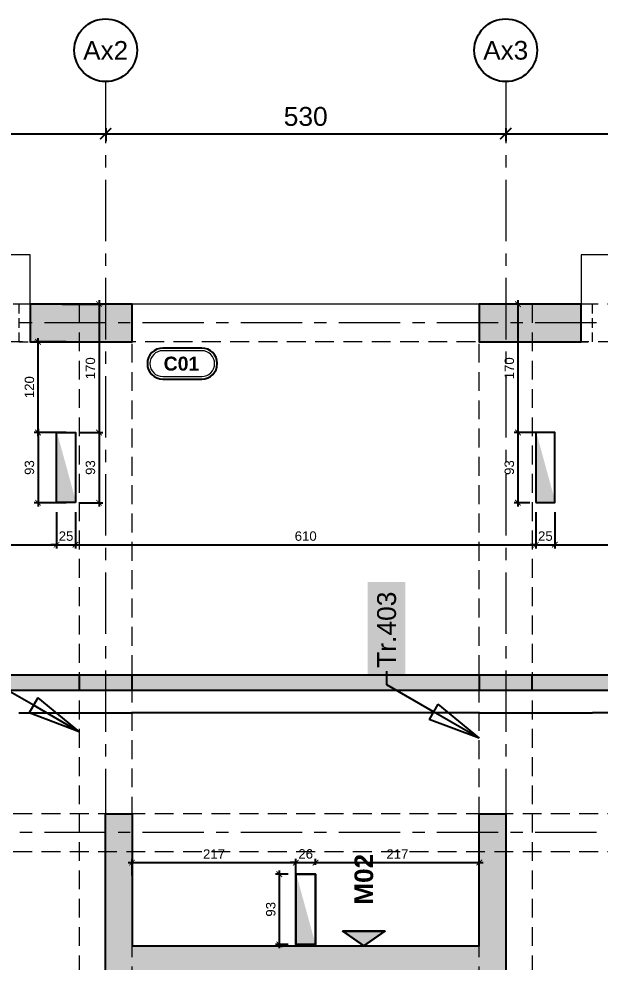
# Model space of a CAD drawing. Header units: centimetres. Extents: x 92587 to 105438, y -55119 to -48334.
# Drawn here: x 100369 to 101139, y -50844 to -49595 of the extents above; entities that cross this region are included whole.
import ezdxf
from ezdxf import colors
from ezdxf.entities.mleader import LeaderData, LeaderLine
from ezdxf.enums import TextEntityAlignment as Align
from ezdxf.math import Vec2, Vec3

# ---------------------------------------------------------------- set-up
doc = ezdxf.new("R2010")
doc.units = ezdxf.units.CM
doc.header["$LTSCALE"] = 50
doc.header["$MEASUREMENT"] = 0
for name, pattern in [('AXES', [2, 1.25, -0.25, 0.25, -0.25]), ('CACHE', [0.375, 0.25, -0.125]), ('CONTINU', [0])]:
    doc.linetypes.add(name, pattern=pattern)
doc.layers.get('0').update_dxf_attribs({"color": 8})
for name, color, linetype in [('AXES', 10, 'AXES'), ('BETON COUPE', 3, 'CONTINU'), ('BETON TRAME', 252, 'Continuous'), ('BETON VU', 2, 'Continuous'), ('BORD', 5, 'Continuous'), ('ELEVATION', 150, 'Continuous'), ('PILIER', 7, 'Continuous'), ('TALUS', 2, 'Continuous')]:
    doc.layers.add(name, color=color, linetype=linetype)
for name, color, linetype, lineweight in [('BETON CACHE', 4, 'CACHE', 5), ('EXISTANT BORD', 251, 'Continuous', 60), ('PERCEMENT COTE', 251, 'Continuous', 13), ('PERCEMENT TRAME', 253, 'Continuous', 13)]:
    doc.layers.add(name, color=color, linetype=linetype, lineweight=lineweight)
doc.layers.add('PILIER PREFA SUP TRAME', color=7, linetype='Continuous', true_color=0xded1ff)
doc.styles.add('BRMNAMES', font='swisseb.ttf', dxfattribs={"height": 20})
doc.styles.add('FN_TEXT_1.50', font='arial.ttf', dxfattribs={"height": 10})
doc.styles.add('RS_TEXT_1.100', font='arial.ttf', dxfattribs={"height": 25})
doc.styles.add('RS_TEXT_1.50', font='arial.ttf', dxfattribs={"height": 12.5})
doc.styles.add('RS_TXT_100', font='arial.ttf', dxfattribs={"height": 25})
doc.styles.add('RS_TXT_50', font='arial.ttf', dxfattribs={"height": 12.5})
doc.linetypes.add('Zigzag', pattern='A,0.0001,[3,PROEJKTI IDEOR - KEMA INVEST1.Shx,S=0.111993,R=0,X=0,Y=-0.035278],-0.2,[131,ltypeshp.shx,S=0.2,R=0,X=-0.2,Y=0],-0.4,[131,ltypeshp.shx,S=0.2,R=180,X=0.2,Y=0],-0.2', length=0.8001)
doc.dimstyles.new('RS_100CM_LINEAIRE', dxfattribs={"dimscale": 10, "dimtxt": 25, "dimasz": 1.5, "dimexe": 1, "dimexo": 2.5, "dimgap": 1, "dimtad": 1, "dimdec": 1, "dimrnd": 0.5, "dimdsep": 46, "dimtxsty": 'RS_TXT_100', "dimblk1": 'ARCHTICK', "dimblk2": 'ARCHTICK', "dimsah": 1, "dimcen": 2.5, "dimdle": 1, "dimclrt": 4, "dimadec": 0, "dimazin": 2, "dimtfac": 1, "dimtdec": 1, "dimtix": 1, "dimtmove": 2, "dimatfit": 3, "dimfxl": 1, "dimtolj": 1, "dimtzin": 0, "dimarcsym": 0})
doc.dimstyles.new('RS_50CM_LINEAIRE', dxfattribs={"dimscale": 5, "dimtxt": 12.5, "dimasz": 1.5, "dimexe": 1, "dimexo": 2.5, "dimgap": 1, "dimtad": 1, "dimdec": 1, "dimrnd": 0.5, "dimdsep": 46, "dimtxsty": 'RS_TXT_50', "dimblk1": 'ARCHTICK', "dimblk2": 'ARCHTICK', "dimsah": 1, "dimcen": 2.5, "dimdle": 1, "dimclrt": 4, "dimadec": 0, "dimazin": 2, "dimtfac": 1, "dimtdec": 1, "dimtix": 1, "dimtmove": 2, "dimatfit": 3, "dimfxl": 1, "dimtolj": 1, "dimtzin": 0, "dimarcsym": 0})

# ---------------------------------------------------------------- blocks, each defined once
blk = doc.blocks.new('AXES_FN')
at = {"color": 0, "linetype": 'Continuous'}
blk.add_circle((0, 15), 22.18, dxfattribs=at)
at = {"color": 0, "style": 'FN_TEXT_1.50'}
blk.add_attdef('AXES', text='', height=12.5, dxfattribs=at).set_placement((-48.89, 20.63), align=Align.MIDDLE_CENTER)
blk = doc.blocks.new('_ArchTick')
at = {"color": 0, "linetype": 'ByBlock', "const_width": 0.15}
blk.add_lwpolyline([(-0.5, -0.5), (0.5, 0.5)], dxfattribs=at)
blk = doc.blocks.new('*D2441')
at = {"layer": 'AXES', "color": 0, "linetype": 'Continuous', "lineweight": -2, "ltscale": 0.5, "transparency": 16777216}
for p, q in [((99713.6, -49739.6), (99713.6, -49756.7)), ((100483.6, -49739.6), (100483.6, -49756.7)), ((99703.6, -49746.7), (100493.6, -49746.7))]:
    blk.add_line(p, q, dxfattribs=at)
at = {"layer": 'Defpoints', "color": 0, "linetype": 'Continuous', "ltscale": 0.5, "transparency": 16777216}
for p in [(99713.6, -49714.6), (100483.6, -49714.6), (100483.6, -49746.7)]:
    blk.add_point(p, dxfattribs=at)
at = {"layer": 'AXES', "color": 0, "linetype": 'Continuous', "lineweight": -2, "ltscale": 0.5, "transparency": 16777216, "xscale": 15, "yscale": 15, "zscale": 15, "rotation": 180}
blk.add_blockref('_ArchTick', (99713.6, -49746.7), dxfattribs=at)
at = {"layer": 'AXES', "color": 0, "linetype": 'Continuous', "lineweight": -2, "ltscale": 0.5, "transparency": 16777216, "xscale": 15, "yscale": 15, "zscale": 15}
blk.add_blockref('_ArchTick', (100483.6, -49746.7), dxfattribs=at)
at = {"layer": 'AXES', "color": 4, "linetype": 'Continuous', "lineweight": 5, "ltscale": 0.5, "transparency": 16777216, "insert": (100098.6, -49724), "char_height": 25, "attachment_point": 5, "style": 'RS_TXT_100'}
blk.add_mtext('\\A1;770', dxfattribs=at)
blk = doc.blocks.new('*D2442')
at = {"layer": 'AXES', "color": 0, "linetype": 'Continuous', "lineweight": -2, "ltscale": 0.5, "transparency": 16777216}
for p, q in [((100483.6, -49739.6), (100483.6, -49756.7)), ((101013.6, -49739.6), (101013.6, -49756.7)), ((100473.6, -49746.7), (101023.6, -49746.7))]:
    blk.add_line(p, q, dxfattribs=at)
at = {"layer": 'Defpoints', "color": 0, "linetype": 'Continuous', "ltscale": 0.5, "transparency": 16777216}
for p in [(100483.6, -49714.6), (101013.6, -49714.6), (101013.6, -49746.7)]:
    blk.add_point(p, dxfattribs=at)
at = {"layer": 'AXES', "color": 0, "linetype": 'Continuous', "lineweight": -2, "ltscale": 0.5, "transparency": 16777216, "xscale": 15, "yscale": 15, "zscale": 15, "rotation": 180}
blk.add_blockref('_ArchTick', (100483.6, -49746.7), dxfattribs=at)
at = {"layer": 'AXES', "color": 0, "linetype": 'Continuous', "lineweight": -2, "ltscale": 0.5, "transparency": 16777216, "xscale": 15, "yscale": 15, "zscale": 15}
blk.add_blockref('_ArchTick', (101013.6, -49746.7), dxfattribs=at)
at = {"layer": 'AXES', "color": 4, "linetype": 'Continuous', "lineweight": 5, "ltscale": 0.5, "transparency": 16777216, "insert": (100748.6, -49724), "char_height": 25, "attachment_point": 5, "style": 'RS_TXT_100'}
blk.add_mtext('\\A1;530', dxfattribs=at)
blk = doc.blocks.new('*D2443')
at = {"layer": 'AXES', "color": 0, "linetype": 'Continuous', "lineweight": -2, "ltscale": 0.5, "transparency": 16777216}
for p, q in [((101013.6, -49739.6), (101013.6, -49756.7)), ((101783.6, -49739.6), (101783.6, -49756.7)), ((101003.6, -49746.7), (101793.6, -49746.7))]:
    blk.add_line(p, q, dxfattribs=at)
at = {"layer": 'Defpoints', "color": 0, "linetype": 'Continuous', "ltscale": 0.5, "transparency": 16777216}
for p in [(101013.6, -49714.6), (101783.6, -49714.6), (101783.6, -49746.7)]:
    blk.add_point(p, dxfattribs=at)
at = {"layer": 'AXES', "color": 0, "linetype": 'Continuous', "lineweight": -2, "ltscale": 0.5, "transparency": 16777216, "xscale": 15, "yscale": 15, "zscale": 15, "rotation": 180}
blk.add_blockref('_ArchTick', (101013.6, -49746.7), dxfattribs=at)
at = {"layer": 'AXES', "color": 0, "linetype": 'Continuous', "lineweight": -2, "ltscale": 0.5, "transparency": 16777216, "xscale": 15, "yscale": 15, "zscale": 15}
blk.add_blockref('_ArchTick', (101783.6, -49746.7), dxfattribs=at)
at = {"layer": 'AXES', "color": 4, "linetype": 'Continuous', "lineweight": 5, "ltscale": 0.5, "transparency": 16777216, "insert": (101398.6, -49724), "char_height": 25, "attachment_point": 5, "style": 'RS_TXT_100'}
blk.add_mtext('\\A1;770', dxfattribs=at)
blk = doc.blocks.new('PILIER')
at = {"color": 252}
blk.add_lwpolyline([(1.563, 1.2), (-1.437, 1.2, 1), (-1.437, -1.2), (1.563, -1.2, 1), (1.563, 1.2, -1)], format="xyb", dxfattribs=at)
at = {"color": 10, "lineweight": 20}
blk.add_lwpolyline([(1.563, 1), (-1.437, 1, 1), (-1.437, -1), (1.563, -1, 1)], format="xyb", close=True, dxfattribs=at)
at = {"color": 7, "style": 'BRMNAMES'}
blk.add_attdef('PILIER_TEXTE', text='', height=1.076, dxfattribs=at).set_placement((0, 0), align=Align.MIDDLE_CENTER)
blk = doc.blocks.new('ELEVATION _2')
blk.add_hatch(color=0).paths.add_polyline_path([(1.218, -0.851), (0, 0), (-1.218, -0.851)])
at = {"color": 0, "lineweight": 30}
blk.add_lwpolyline([(0, 0), (1.218, -0.851), (-1.218, -0.851), (0, 0)], dxfattribs=at)
at = {"color": 0, "style": 'BRMNAMES'}
blk.add_attdef('ELEVATION_TEXTE', text='', height=1.076, rotation=90, dxfattribs=at).set_placement((0, -1.251), align=Align.MIDDLE_RIGHT)
blk = doc.blocks.new('_Closed')
at = {"color": 0, "linetype": 'ByBlock', "lineweight": -2}
for p, q in [((-1, 0.167), (0, 0)), ((-1, 0.167), (-1, -0.167)), ((0, 0), (-1, -0.167)), ((0, 0), (-1, 0))]:
    blk.add_line(p, q, dxfattribs=at)
blk = doc.blocks.new('*D2822')
at = {"layer": 'Defpoints', "color": 0, "transparency": 16777216}
for p in [(100418.6, -50235.4), (100418.6, -50291.1), (100070.6, -50332.4)]:
    blk.add_point(p, dxfattribs=at)
at = {"layer": 'PERCEMENT COTE', "color": 0, "lineweight": -2, "transparency": 16777216}
for p, q in [((100418.6, -50247.9), (100418.6, -50296.1)), ((100065.6, -50291.1), (100423.6, -50291.1)), ((100070.6, -50319.9), (100070.6, -50286.1))]:
    blk.add_line(p, q, dxfattribs=at)
at = {"layer": 'PERCEMENT COTE', "color": 0, "lineweight": -2, "transparency": 16777216, "xscale": 7.5, "yscale": 7.5, "zscale": 7.5, "rotation": 180}
blk.add_blockref('_ArchTick', (100070.6, -50291.1), dxfattribs=at)
at = {"layer": 'PERCEMENT COTE', "color": 0, "lineweight": -2, "transparency": 16777216, "xscale": 7.5, "yscale": 7.5, "zscale": 7.5}
blk.add_blockref('_ArchTick', (100418.6, -50291.1), dxfattribs=at)
at = {"layer": 'PERCEMENT COTE', "color": 4, "transparency": 16777216, "insert": (100244.6, -50279.7), "char_height": 12.5, "attachment_point": 5, "style": 'RS_TXT_50'}
blk.add_mtext('\\A1;348', dxfattribs=at)
blk = doc.blocks.new('*D2823')
at = {"layer": 'Defpoints', "color": 0, "transparency": 16777216}
for p in [(100418.6, -50235.4), (100443.6, -50235.4), (100443.6, -50291.1)]:
    blk.add_point(p, dxfattribs=at)
at = {"layer": 'PERCEMENT COTE', "color": 0, "lineweight": -2, "transparency": 16777216}
for p, q in [((100418.6, -50247.9), (100418.6, -50296.1)), ((100443.6, -50247.9), (100443.6, -50296.1)), ((100418.6, -50291.1), (100411.1, -50291.1)), ((100418.6, -50291.1), (100443.6, -50291.1)), ((100443.6, -50291.1), (100451.1, -50291.1))]:
    blk.add_line(p, q, dxfattribs=at)
at = {"layer": 'PERCEMENT COTE', "color": 0, "lineweight": -2, "transparency": 16777216, "xscale": 7.5, "yscale": 7.5, "zscale": 7.5}
blk.add_blockref('_ArchTick', (100418.6, -50291.1), dxfattribs=at)
at = {"layer": 'PERCEMENT COTE', "color": 0, "lineweight": -2, "transparency": 16777216, "xscale": 7.5, "yscale": 7.5, "zscale": 7.5, "rotation": 180}
blk.add_blockref('_ArchTick', (100443.6, -50291.1), dxfattribs=at)
at = {"layer": 'PERCEMENT COTE', "color": 4, "transparency": 16777216, "insert": (100431.1, -50279.7), "char_height": 12.5, "attachment_point": 5, "style": 'RS_TXT_50'}
blk.add_mtext('\\A1;25', dxfattribs=at)
blk = doc.blocks.new('*D2824')
at = {"layer": 'Defpoints', "color": 0, "transparency": 16777216}
for p in [(100443.6, -50235.4), (101053.6, -50235.4), (101053.6, -50291.1)]:
    blk.add_point(p, dxfattribs=at)
at = {"layer": 'PERCEMENT COTE', "color": 0, "lineweight": -2, "transparency": 16777216}
for p, q in [((100443.6, -50247.9), (100443.6, -50296.1)), ((101053.6, -50247.9), (101053.6, -50296.1)), ((100438.6, -50291.1), (101058.6, -50291.1))]:
    blk.add_line(p, q, dxfattribs=at)
at = {"layer": 'PERCEMENT COTE', "color": 0, "lineweight": -2, "transparency": 16777216, "xscale": 7.5, "yscale": 7.5, "zscale": 7.5, "rotation": 180}
blk.add_blockref('_ArchTick', (100443.6, -50291.1), dxfattribs=at)
at = {"layer": 'PERCEMENT COTE', "color": 0, "lineweight": -2, "transparency": 16777216, "xscale": 7.5, "yscale": 7.5, "zscale": 7.5}
blk.add_blockref('_ArchTick', (101053.6, -50291.1), dxfattribs=at)
at = {"layer": 'PERCEMENT COTE', "color": 4, "transparency": 16777216, "insert": (100748.6, -50279.7), "char_height": 12.5, "attachment_point": 5, "style": 'RS_TXT_50'}
blk.add_mtext('\\A1;610', dxfattribs=at)
blk = doc.blocks.new('*D2825')
at = {"layer": 'Defpoints', "color": 0, "transparency": 16777216}
for p in [(101053.6, -50235.4), (101078.6, -50235.4), (101078.6, -50291.1)]:
    blk.add_point(p, dxfattribs=at)
at = {"layer": 'PERCEMENT COTE', "color": 0, "lineweight": -2, "transparency": 16777216}
for p, q in [((101053.6, -50247.9), (101053.6, -50296.1)), ((101078.6, -50247.9), (101078.6, -50296.1)), ((101053.6, -50291.1), (101046.1, -50291.1)), ((101053.6, -50291.1), (101078.6, -50291.1)), ((101078.6, -50291.1), (101086.1, -50291.1))]:
    blk.add_line(p, q, dxfattribs=at)
at = {"layer": 'PERCEMENT COTE', "color": 0, "lineweight": -2, "transparency": 16777216, "xscale": 7.5, "yscale": 7.5, "zscale": 7.5}
blk.add_blockref('_ArchTick', (101053.6, -50291.1), dxfattribs=at)
at = {"layer": 'PERCEMENT COTE', "color": 0, "lineweight": -2, "transparency": 16777216, "xscale": 7.5, "yscale": 7.5, "zscale": 7.5, "rotation": 180}
blk.add_blockref('_ArchTick', (101078.6, -50291.1), dxfattribs=at)
at = {"layer": 'PERCEMENT COTE', "color": 4, "transparency": 16777216, "insert": (101066.1, -50279.7), "char_height": 12.5, "attachment_point": 5, "style": 'RS_TXT_50'}
blk.add_mtext('\\A1;25', dxfattribs=at)
blk = doc.blocks.new('*D2826')
at = {"layer": 'Defpoints', "color": 0, "transparency": 16777216}
for p in [(101078.6, -50235.4), (101426.6, -50291.1), (101426.6, -50332.4)]:
    blk.add_point(p, dxfattribs=at)
at = {"layer": 'PERCEMENT COTE', "color": 0, "lineweight": -2, "transparency": 16777216}
for p, q in [((101078.6, -50247.9), (101078.6, -50296.1)), ((101073.6, -50291.1), (101431.6, -50291.1)), ((101426.6, -50319.9), (101426.6, -50286.1))]:
    blk.add_line(p, q, dxfattribs=at)
at = {"layer": 'PERCEMENT COTE', "color": 0, "lineweight": -2, "transparency": 16777216, "xscale": 7.5, "yscale": 7.5, "zscale": 7.5, "rotation": 180}
blk.add_blockref('_ArchTick', (101078.6, -50291.1), dxfattribs=at)
at = {"layer": 'PERCEMENT COTE', "color": 0, "lineweight": -2, "transparency": 16777216, "xscale": 7.5, "yscale": 7.5, "zscale": 7.5}
blk.add_blockref('_ArchTick', (101426.6, -50291.1), dxfattribs=at)
at = {"layer": 'PERCEMENT COTE', "color": 4, "transparency": 16777216, "insert": (101252.6, -50279.7), "char_height": 12.5, "attachment_point": 5, "style": 'RS_TXT_50'}
blk.add_mtext('\\A1;348', dxfattribs=at)
blk = doc.blocks.new('*D2829')
at = {"layer": 'Defpoints', "color": 0, "transparency": 16777216}
for p in [(100735.6, -50712), (100518.6, -50741.5), (100735.6, -50741.5)]:
    blk.add_point(p, dxfattribs=at)
at = {"layer": 'PERCEMENT COTE', "color": 0, "lineweight": -2, "transparency": 16777216}
for p, q in [((100513.6, -50712), (100740.6, -50712)), ((100518.6, -50729), (100518.6, -50707)), ((100735.6, -50729), (100735.6, -50707))]:
    blk.add_line(p, q, dxfattribs=at)
at = {"layer": 'PERCEMENT COTE', "color": 0, "lineweight": -2, "transparency": 16777216, "xscale": 7.5, "yscale": 7.5, "zscale": 7.5, "rotation": 180}
blk.add_blockref('_ArchTick', (100518.6, -50712), dxfattribs=at)
at = {"layer": 'PERCEMENT COTE', "color": 0, "lineweight": -2, "transparency": 16777216, "xscale": 7.5, "yscale": 7.5, "zscale": 7.5}
blk.add_blockref('_ArchTick', (100735.6, -50712), dxfattribs=at)
at = {"layer": 'PERCEMENT COTE', "color": 4, "transparency": 16777216, "insert": (100627.1, -50700.7), "char_height": 12.5, "attachment_point": 5, "style": 'RS_TXT_50'}
blk.add_mtext('\\A1;217', dxfattribs=at)
blk = doc.blocks.new('*D2830')
at = {"layer": 'Defpoints', "color": 0, "transparency": 16777216}
for p in [(100761.6, -50712), (100761.6, -50727.4), (100735.6, -50741.5)]:
    blk.add_point(p, dxfattribs=at)
at = {"layer": 'PERCEMENT COTE', "color": 0, "lineweight": -2, "transparency": 16777216}
for p, q in [((100735.6, -50712), (100728.1, -50712)), ((100735.6, -50729), (100735.6, -50707)), ((100735.6, -50712), (100761.6, -50712)), ((100761.6, -50714.9), (100761.6, -50707)), ((100761.6, -50712), (100769.1, -50712))]:
    blk.add_line(p, q, dxfattribs=at)
at = {"layer": 'PERCEMENT COTE', "color": 0, "lineweight": -2, "transparency": 16777216, "xscale": 7.5, "yscale": 7.5, "zscale": 7.5}
blk.add_blockref('_ArchTick', (100735.6, -50712), dxfattribs=at)
at = {"layer": 'PERCEMENT COTE', "color": 0, "lineweight": -2, "transparency": 16777216, "xscale": 7.5, "yscale": 7.5, "zscale": 7.5, "rotation": 180}
blk.add_blockref('_ArchTick', (100761.6, -50712), dxfattribs=at)
at = {"layer": 'PERCEMENT COTE', "color": 4, "transparency": 16777216, "insert": (100748.6, -50700.6), "char_height": 12.5, "attachment_point": 5, "style": 'RS_TXT_50'}
blk.add_mtext('\\A1;26', dxfattribs=at)
blk = doc.blocks.new('*D2831')
at = {"layer": 'Defpoints', "color": 0, "transparency": 16777216}
for p in [(100978.6, -50712), (100761.6, -50727.4), (100978.6, -50727.4)]:
    blk.add_point(p, dxfattribs=at)
at = {"layer": 'PERCEMENT COTE', "color": 0, "lineweight": -2, "transparency": 16777216}
for p, q in [((100756.6, -50712), (100983.6, -50712)), ((100761.6, -50714.9), (100761.6, -50707)), ((100978.6, -50714.9), (100978.6, -50707))]:
    blk.add_line(p, q, dxfattribs=at)
at = {"layer": 'PERCEMENT COTE', "color": 0, "lineweight": -2, "transparency": 16777216, "xscale": 7.5, "yscale": 7.5, "zscale": 7.5, "rotation": 180}
blk.add_blockref('_ArchTick', (100761.6, -50712), dxfattribs=at)
at = {"layer": 'PERCEMENT COTE', "color": 0, "lineweight": -2, "transparency": 16777216, "xscale": 7.5, "yscale": 7.5, "zscale": 7.5}
blk.add_blockref('_ArchTick', (100978.6, -50712), dxfattribs=at)
at = {"layer": 'PERCEMENT COTE', "color": 4, "transparency": 16777216, "insert": (100870.1, -50700.7), "char_height": 12.5, "attachment_point": 5, "style": 'RS_TXT_50'}
blk.add_mtext('\\A1;217', dxfattribs=at)
blk = doc.blocks.new('*D2662')
at = {"layer": 'Defpoints', "color": 0, "transparency": 16777216}
for p in [(100413.5, -49972.4), (100436.8, -50142.4), (100474.8, -50142.4)]:
    blk.add_point(p, dxfattribs=at)
at = {"layer": 'PERCEMENT COTE', "color": 0, "lineweight": -2, "transparency": 16777216}
for p, q in [((100474.8, -49967.4), (100474.8, -50147.4)), ((100426, -49972.4), (100479.8, -49972.4)), ((100449.3, -50142.4), (100479.8, -50142.4))]:
    blk.add_line(p, q, dxfattribs=at)
at = {"layer": 'PERCEMENT COTE', "color": 0, "lineweight": -2, "transparency": 16777216, "xscale": 7.5, "yscale": 7.5, "zscale": 7.5}
for p, rotation in [((100474.8, -49972.4), 90), ((100474.8, -50142.4), 270)]:
    blk.add_blockref('_ArchTick', p, dxfattribs=dict(at, rotation=rotation))
at = {"layer": 'PERCEMENT COTE', "color": 4, "transparency": 16777216, "insert": (100463.4, -50057.4), "char_height": 12.5, "attachment_point": 5, "rotation": 90, "style": 'RS_TXT_50'}
blk.add_mtext('\\A1;170', dxfattribs=at)
blk = doc.blocks.new('*D2663')
at = {"layer": 'Defpoints', "color": 0, "transparency": 16777216}
for p in [(100436.8, -50142.4), (100436.2, -50235.4), (100474.8, -50235.4)]:
    blk.add_point(p, dxfattribs=at)
at = {"layer": 'PERCEMENT COTE', "color": 0, "lineweight": -2, "transparency": 16777216}
for p, q in [((100449.3, -50142.4), (100479.8, -50142.4)), ((100474.8, -50137.4), (100474.8, -50240.4)), ((100448.7, -50235.4), (100479.8, -50235.4))]:
    blk.add_line(p, q, dxfattribs=at)
at = {"layer": 'PERCEMENT COTE', "color": 0, "lineweight": -2, "transparency": 16777216, "xscale": 7.5, "yscale": 7.5, "zscale": 7.5}
for p, rotation in [((100474.8, -50142.4), 90), ((100474.8, -50235.4), 270)]:
    blk.add_blockref('_ArchTick', p, dxfattribs=dict(at, rotation=rotation))
at = {"layer": 'PERCEMENT COTE', "color": 4, "transparency": 16777216, "insert": (100463.4, -50188.9), "char_height": 12.5, "attachment_point": 5, "rotation": 90, "style": 'RS_TXT_50'}
blk.add_mtext('\\A1;93', dxfattribs=at)
blk = doc.blocks.new('*D2664')
at = {"layer": 'Defpoints', "color": 0, "transparency": 16777216}
for p in [(101046.1, -49972.4), (101029.8, -50142.4), (101066.1, -50142.4)]:
    blk.add_point(p, dxfattribs=at)
at = {"layer": 'PERCEMENT COTE', "color": 0, "lineweight": -2, "transparency": 16777216}
for p, q in [((101029.8, -49967.4), (101029.8, -50147.4)), ((101033.6, -49972.4), (101024.8, -49972.4)), ((101053.6, -50142.4), (101024.8, -50142.4))]:
    blk.add_line(p, q, dxfattribs=at)
at = {"layer": 'PERCEMENT COTE', "color": 0, "lineweight": -2, "transparency": 16777216, "xscale": 7.5, "yscale": 7.5, "zscale": 7.5}
for p, rotation in [((101029.8, -49972.4), 90), ((101029.8, -50142.4), 270)]:
    blk.add_blockref('_ArchTick', p, dxfattribs=dict(at, rotation=rotation))
at = {"layer": 'PERCEMENT COTE', "color": 4, "transparency": 16777216, "insert": (101018.4, -50057.4), "char_height": 12.5, "attachment_point": 5, "rotation": 90, "style": 'RS_TXT_50'}
blk.add_mtext('\\A1;170', dxfattribs=at)
blk = doc.blocks.new('*D2665')
at = {"layer": 'Defpoints', "color": 0, "transparency": 16777216}
for p in [(101066.1, -50142.4), (101029.8, -50235.4), (101058.2, -50235.4)]:
    blk.add_point(p, dxfattribs=at)
at = {"layer": 'PERCEMENT COTE', "color": 0, "lineweight": -2, "transparency": 16777216}
for p, q in [((101053.6, -50142.4), (101024.8, -50142.4)), ((101029.8, -50137.4), (101029.8, -50240.4)), ((101045.7, -50235.4), (101024.8, -50235.4))]:
    blk.add_line(p, q, dxfattribs=at)
at = {"layer": 'PERCEMENT COTE', "color": 0, "lineweight": -2, "transparency": 16777216, "xscale": 7.5, "yscale": 7.5, "zscale": 7.5}
for p, rotation in [((101029.8, -50142.4), 90), ((101029.8, -50235.4), 270)]:
    blk.add_blockref('_ArchTick', p, dxfattribs=dict(at, rotation=rotation))
at = {"layer": 'PERCEMENT COTE', "color": 4, "transparency": 16777216, "insert": (101018.4, -50188.9), "char_height": 12.5, "attachment_point": 5, "rotation": 90, "style": 'RS_TXT_50'}
blk.add_mtext('\\A1;93', dxfattribs=at)
blk = doc.blocks.new('*D2666')
at = {"layer": 'Defpoints', "color": 0, "transparency": 16777216}
for p in [(100738, -50727.4), (100713.6, -50820.4), (100738, -50820.4)]:
    blk.add_point(p, dxfattribs=at)
at = {"layer": 'PERCEMENT COTE', "color": 0, "lineweight": -2, "transparency": 16777216}
for p, q in [((100725.5, -50727.4), (100708.6, -50727.4)), ((100713.6, -50722.4), (100713.6, -50825.4)), ((100725.5, -50820.4), (100708.6, -50820.4))]:
    blk.add_line(p, q, dxfattribs=at)
at = {"layer": 'PERCEMENT COTE', "color": 0, "lineweight": -2, "transparency": 16777216, "xscale": 7.5, "yscale": 7.5, "zscale": 7.5}
for p, rotation in [((100713.6, -50727.4), 90), ((100713.6, -50820.4), 270)]:
    blk.add_blockref('_ArchTick', p, dxfattribs=dict(at, rotation=rotation))
at = {"layer": 'PERCEMENT COTE', "color": 4, "transparency": 16777216, "insert": (100702.3, -50773.9), "char_height": 12.5, "attachment_point": 5, "rotation": 90, "style": 'RS_TXT_50'}
blk.add_mtext('\\A1;93', dxfattribs=at)
blk = doc.blocks.new('*D2847')
at = {"layer": 'Defpoints', "color": 0, "ltscale": 0.5, "transparency": 16777216}
for p in [(100394, -50022.4), (100443.6, -50022.4), (100419.1, -50142.4)]:
    blk.add_point(p, dxfattribs=at)
at = {"layer": 'TALUS', "color": 0, "lineweight": -2, "ltscale": 0.5, "transparency": 16777216}
for p, q in [((100394, -50147.4), (100394, -50017.4)), ((100431.1, -50022.4), (100389, -50022.4)), ((100406.6, -50142.4), (100389, -50142.4))]:
    blk.add_line(p, q, dxfattribs=at)
at = {"layer": 'TALUS', "color": 0, "lineweight": -2, "ltscale": 0.5, "transparency": 16777216, "xscale": 7.5, "yscale": 7.5, "zscale": 7.5}
for p, rotation in [((100394, -50022.4), 90), ((100394, -50142.4), 270)]:
    blk.add_blockref('_ArchTick', p, dxfattribs=dict(at, rotation=rotation))
at = {"layer": 'TALUS', "color": 4, "ltscale": 0.5, "transparency": 16777216, "insert": (100382.6, -50082.4), "char_height": 12.5, "attachment_point": 5, "rotation": 90, "style": 'RS_TXT_50'}
blk.add_mtext('\\A1;120', dxfattribs=at)
blk = doc.blocks.new('*D2848')
at = {"layer": 'Defpoints', "color": 0, "ltscale": 0.5, "transparency": 16777216}
for p in [(100443.6, -50142.4), (100394, -50235.4), (100443.6, -50235.4)]:
    blk.add_point(p, dxfattribs=at)
at = {"layer": 'TALUS', "color": 0, "lineweight": -2, "ltscale": 0.5, "transparency": 16777216}
for p, q in [((100431.1, -50142.4), (100389, -50142.4)), ((100394, -50137.4), (100394, -50240.4)), ((100431.1, -50235.4), (100389, -50235.4))]:
    blk.add_line(p, q, dxfattribs=at)
at = {"layer": 'TALUS', "color": 0, "lineweight": -2, "ltscale": 0.5, "transparency": 16777216, "xscale": 7.5, "yscale": 7.5, "zscale": 7.5}
for p, rotation in [((100394, -50142.4), 90), ((100394, -50235.4), 270)]:
    blk.add_blockref('_ArchTick', p, dxfattribs=dict(at, rotation=rotation))
at = {"layer": 'TALUS', "color": 4, "ltscale": 0.5, "transparency": 16777216, "insert": (100382.6, -50188.9), "char_height": 12.5, "attachment_point": 5, "rotation": 90, "style": 'RS_TXT_50'}
blk.add_mtext('\\A1;93', dxfattribs=at)

msp = doc.modelspace()

# ---------------------------------------------------------------- hatches: boundary and pattern name
at = {"layer": 'BETON TRAME', "transparency": 33554559}
h = msp.add_hatch(color=256, dxfattribs=at)
h.dxf.hatch_style = 1
h.paths.add_polyline_path([(100518.57, -51297.36), (100483.57, -51297.36), (100483.57, -50647.36), (100518.57, -50647.36), (100518.57, -50822.36), (100978.57, -50822.36), (100978.57, -50647.36), (101013.57, -50647.36), (101013.57, -51297.36), (100978.57, -51297.36), (100978.57, -50862.36), (100768.57, -50862.36), (100768.57, -51192.36), (100728.57, -51192.36), (100728.57, -50862.36), (100518.57, -50862.36)])
h.paths.add_polyline_path([(99648.57, -49972.36), (99648.57, -50022.36), (99783.57, -50022.36), (99783.57, -49972.36)])
h.paths.add_polyline_path([(100383.57, -49972.36), (100383.57, -50022.36), (100518.57, -50022.36), (100518.57, -49972.36)])
h.paths.add_polyline_path([(100978.57, -49972.36), (100978.57, -50022.36), (101113.57, -50022.36), (101113.57, -49972.36)])
h.paths.add_polyline_path([(101713.57, -49972.36), (101713.57, -50022.36), (101848.57, -50022.36), (101848.57, -49972.36)])
h.paths.add_polyline_path([(101713.57, -50647.36), (101713.57, -50697.36), (101848.57, -50697.36), (101848.57, -50647.36)])
h.paths.add_polyline_path([(99648.57, -50647.36), (99648.57, -50697.36), (99783.57, -50697.36), (99783.57, -50647.36)])
h.paths.add_polyline_path([(99648.57, -51247.36), (99648.57, -51297.36), (99783.57, -51297.36), (99783.57, -51247.36)])
h.paths.add_polyline_path([(101713.57, -51247.36), (101713.57, -51297.36), (101848.57, -51297.36), (101848.57, -51247.36)])
h.paths.add_polyline_path([(101713.57, -51987.36), (101713.57, -52037.36), (101848.57, -52037.36), (101848.57, -51987.36)])
h.paths.add_polyline_path([(99783.57, -52037.36), (99783.57, -51987.36), (99648.57, -51987.36), (99648.57, -52037.36)])
h.paths.add_polyline_path([(100478.57, -51987.36), (100478.57, -52037.36), (100588.57, -52037.36), (100588.57, -51987.36)])
h.paths.add_polyline_path([(100908.57, -51987.36), (100908.57, -52037.36), (101018.57, -52037.36), (101018.57, -51987.36)])
h.paths.add_polyline_path([(100883.57, -52037.36), (100908.57, -52037.36), (100908.57, -51532.36), (100883.57, -51532.36)])
h.paths.add_polyline_path([(100588.57, -52037.36), (100613.57, -52037.36), (100613.57, -51532.36), (100588.57, -51532.36)])
h = msp.add_hatch(dxfattribs=at)
h.set_pattern_fill('AR-CONC', color=256)
h.set_pattern_definition([(50, (57256.672, -709.889), (7.1726018, -0.62752135), [0.75, -8.25]), (355, (57256.672, -709.889), (-1.3875133, 7.5219213), [0.6, -6.6]), (100.451444, (57257.2695, -709.9415), (5.7850885, 6.8943999), [0.6374019, -7.0114211]), (46.1842, (57256.672, -707.889), (10.6724133, -1.6551928), [1.125, -12.375]), (96.635635, (57257.561, -708.027), (9.3466195, 9.741186), [0.9561034, -10.5171376]), (351.184164, (57256.672, -707.889), (9.3466195, 9.741186), [0.9, -9.9]), (21, (57257.672, -708.389), (5.9690705, -4.0261889), [0.75, -8.25]), (326, (57257.672, -708.389), (2.4331533, 7.25150045), [0.6, -6.6]), (71.451445, (57258.169, -708.725), (8.4022238, 3.2253115), [0.6374019, -7.0114211]), (37.5, (57256.6717, -709.8892), (0.12159855, 3.32893854), [0, -6.52, 0, -6.7, 0, -6.625]), (7.5, (57256.6717, -709.8892), (2.63069537, 3.94411712), [0, -3.82, 0, -6.37, 0, -2.525]), (327.5, (57254.4417, -709.8892), (5.33822436, -0.22554872), [0, -2.5, 0, -7.8, 0, -10.35]), (317.5, (57253.4417, -709.889), (5.8318617, 1.00104982), [0, -3.25, 0, -5.18, 0, -7.35])])
h.paths.add_polyline_path([(99648.57, -50463.89), (99648.57, -50513.89), (99698.56, -50513.89), (99698.56, -50483.89), (101798.56, -50483.89), (101798.56, -50513.89), (101848.57, -50513.89), (101848.57, -50463.89)])

# ---------------------------------------------------------------- linework, layer by layer
at = {"layer": 'AXES', "lineweight": 5, "ltscale": 1.3}
for p, q in [((100483.57, -49677.81), (100483.57, -52207.34)), ((101013.57, -49677.81), (101013.57, -52207.34)), ((103473.75, -49997.36), (99404.26, -49997.36)), ((103473.75, -50672.36), (99404.26, -50672.36))]:
    msp.add_line(p, q, dxfattribs=at)
at = {"layer": 'BETON CACHE', "lineweight": 5, "ltscale": 2}
for points in [[(101848.57, -49972.36), (99648.57, -49972.36), (99648.57, -52037.36), (101848.57, -52037.36)], [(100518.57, -49972.36), (100448.57, -49972.36), (100448.57, -52037.36), (100518.57, -52037.36)], [(100978.57, -49972.36), (101048.57, -49972.36), (101048.57, -52037.36), (100978.57, -52037.36)], [(101798.57, -50022.36), (99698.57, -50022.36), (99698.57, -51987.36), (101798.57, -51987.36)], [(99648.57, -50697.36), (101848.57, -50697.36), (101848.57, -50647.36), (99648.57, -50647.36)]]:
    msp.add_lwpolyline(points, close=True, dxfattribs=at)
at = {"layer": 'BETON COUPE'}
for points in [[(100383.57, -49972.36), (100383.57, -50022.36), (100518.57, -50022.36), (100518.57, -49972.36)], [(100978.57, -49972.36), (100978.57, -50022.36), (101113.57, -50022.36), (101113.57, -49972.36)], [(99648.57, -50463.89), (99648.57, -50513.89), (99698.56, -50513.89), (99698.56, -50483.89), (101798.56, -50483.89), (101798.56, -50513.89), (101848.57, -50513.89), (101848.57, -50463.89)], [(100448.56, -50483.89), (100518.57, -50483.89), (100518.57, -50463.89), (100448.56, -50463.89)], [(100978.56, -50483.89), (101048.56, -50483.89), (101048.56, -50463.89), (100978.56, -50463.89)], [(100518.57, -51297.36), (100483.57, -51297.36), (100483.57, -50647.36), (100518.57, -50647.36), (100518.57, -50822.36), (100978.57, -50822.36), (100978.57, -50647.36), (101013.57, -50647.36), (101013.57, -51297.36), (100978.57, -51297.36), (100978.57, -50862.36), (100768.57, -50862.36), (100768.57, -51192.36), (100728.57, -51192.36), (100728.57, -50862.36), (100518.57, -50862.36)]]:
    msp.add_lwpolyline(points, close=True, dxfattribs=at)
at = {"layer": 'BETON VU', "linetype": 'Zigzag', "ltscale": 0.4}
for p, q in [((100368.57, -50513.89), (100518.57, -50513.89)), ((100978.56, -50513.89), (101128.57, -50513.89))]:
    msp.add_line(p, q, dxfattribs=at)
at = {"layer": 'BETON VU'}
for p, q in [((100978.56, -50513.89), (100518.57, -50513.89)), ((101698.57, -50513.89), (101128.57, -50513.89))]:
    msp.add_line(p, q, dxfattribs=at)
at = {"layer": 'BORD', "lineweight": 5, "ltscale": 0.5}
msp.add_lwpolyline([(99648.57, -52037.36), (101848.57, -52037.36), (101848.57, -51972.36), (101948.57, -51972.36), (101948.57, -51632.36), (101848.57, -51632.36), (101848.57, -50312.36), (101948.57, -50312.36), (101948.57, -50037.36), (101848.57, -50037.36), (101848.57, -49972.36), (101738.57, -49972.36), (101738.57, -49907.36), (101113.57, -49907.36), (101113.57, -49972.36), (100383.57, -49972.36), (100383.57, -49907.36), (99758.57, -49907.36)], dxfattribs=at)
at = {"layer": 'BORD'}
for points in [[(100443.57, -50235.36), (100418.57, -50235.36), (100418.57, -50142.36), (100443.57, -50142.36)], [(101053.57, -50235.36), (101078.57, -50235.36), (101078.57, -50142.36), (101053.57, -50142.36)], [(100735.57, -50727.36), (100761.57, -50727.36), (100761.57, -50820.36), (100735.57, -50820.36)], [(100761.57, -50727.36), (100735.57, -50727.36), (100735.57, -50820.36), (100761.57, -50820.36)]]:
    msp.add_lwpolyline(points, close=True, dxfattribs=at)
at = {"layer": 'EXISTANT BORD', "linetype": 'CACHE', "lineweight": 13}
for points in [[(100368.57, -49972.36), (100368.57, -50022.36), (100518.57, -50022.36), (100518.57, -49972.36)], [(100978.57, -49972.36), (100978.57, -50022.36), (101128.57, -50022.36), (101128.57, -49972.36)]]:
    msp.add_lwpolyline(points, close=True, dxfattribs=at)
at = {"layer": 'PERCEMENT TRAME'}
for points in [[(100444.57, -50235.36), (100418.57, -50235.36), (100418.57, -50140.36)], [(101079.57, -50235.36), (101053.57, -50235.36), (101053.57, -50140.36)], [(100761.57, -50820.36), (100735.57, -50820.36), (100735.57, -50725.36)]]:
    msp.add_solid(points, dxfattribs=at)

# ---------------------------------------------------------------- block references
at = {"layer": 'AXES', "linetype": 'ByBlock'}
ref = msp.add_blockref('AXES_FN', (100483.57, -49664.35), dxfattribs=dict(at, xscale=1.875, yscale=1.875, zscale=1.875))
ref.add_attrib('AXES', 'Ax2', dxfattribs={"layer": '0', "color": 0, "height": 24.75, "style": 'RS_TEXT_1.50'}).set_placement((100483.57, -49636.23), align=Align.MIDDLE)
ref = msp.add_blockref('AXES_FN', (101013.57, -49664.35), dxfattribs=dict(at, xscale=1.875, yscale=1.875, zscale=1.875))
ref.add_attrib('AXES', 'Ax3', dxfattribs={"layer": '0', "color": 0, "height": 24.75, "style": 'RS_TEXT_1.50'}).set_placement((101013.57, -49636.23), align=Align.MIDDLE)
at = {"layer": 'ELEVATION'}
ref = msp.add_blockref('ELEVATION _2', (100825.59, -50822.36), dxfattribs=dict(at, xscale=-22.85999999999999, yscale=22.85999999999999, zscale=22.85999999999999, rotation=180))
ref.add_attrib('ELEVATION_TEXTE', 'M02', dxfattribs={"layer": '0', "color": 0, "height": 24.75, "rotation": 90, "style": 'BRMNAMES'}).set_placement((100825.59, -50700.5), align=Align.MIDDLE_RIGHT)
at = {"layer": 'PILIER', "xscale": 17.145, "yscale": 17.145, "zscale": 17.145}
msp.add_blockref('PILIER', (100584, -50051.23), dxfattribs=at).add_auto_attribs({'PILIER_TEXTE': 'C01'})

# ---------------------------------------------------------------- dimensions: what is measured, and where the dimension line sits
at = {"layer": 'AXES', "linetype": 'Continuous', "lineweight": 5, "ltscale": 0.5}
for base, p1, p2, picture, middle in [((100483.57, -49746.75), (99713.57, -49714.62), (100483.57, -49714.62), '*D2441', (100098.57, -49723.98)), ((101013.57, -49746.75), (100483.57, -49714.62), (101013.57, -49714.62), '*D2442', (100748.57, -49723.97)), ((101783.57, -49746.75), (101013.57, -49714.62), (101783.57, -49714.62), '*D2443', (101398.57, -49723.98))]:
    dim = msp.add_linear_dim(base=base, p1=p1, p2=p2, dimstyle='RS_100CM_LINEAIRE', dxfattribs=at)
    dim.commit()
    dim.dimension.update_dxf_attribs({"geometry": picture, "text_midpoint": middle})
at = {"layer": 'PERCEMENT COTE'}
for base, p1, p2, picture, middle in [((100474.77, -50142.36), (100413.54, -49972.36), (100436.79, -50142.36), '*D2662', (100463.38, -50057.36)), ((101029.8, -50142.36), (101046.07, -49972.36), (101066.07, -50142.36), '*D2664', (101018.42, -50057.36)), ((100474.77, -50235.36), (100436.79, -50142.36), (100436.22, -50235.36), '*D2663', (100463.38, -50188.86)), ((101029.8, -50235.36), (101066.07, -50142.36), (101058.2, -50235.36), '*D2665', (101018.42, -50188.86)), ((100713.65, -50820.36), (100738.02, -50727.36), (100738.02, -50820.36), '*D2666', (100702.26, -50773.86))]:
    dim = msp.add_linear_dim(base=base, p1=p1, p2=p2, angle=90, dimstyle='RS_50CM_LINEAIRE', dxfattribs=at)
    dim.commit()
    dim.dimension.update_dxf_attribs({"geometry": picture, "text_midpoint": middle})
for base, p1, p2, picture, middle in [((100443.57, -50291.06), (100418.57, -50235.36), (100443.57, -50235.36), '*D2823', (100431.07, -50279.68)), ((101053.57, -50291.06), (100443.57, -50235.36), (101053.57, -50235.36), '*D2824', (100748.57, -50279.68)), ((101078.57, -50291.06), (101053.57, -50235.36), (101078.57, -50235.36), '*D2825', (101066.07, -50279.68)), ((101426.57, -50291.06), (101078.57, -50235.36), (101426.57, -50332.36), '*D2826', (101252.57, -50279.67)), ((100735.57, -50711.99), (100518.57, -50741.54), (100735.57, -50741.54), '*D2829', (100627.07, -50700.72)), ((100761.57, -50711.99), (100735.57, -50741.54), (100761.57, -50727.36), '*D2830', (100748.57, -50700.61)), ((100978.57, -50711.99), (100761.57, -50727.36), (100978.57, -50727.36), '*D2831', (100870.07, -50700.72))]:
    dim = msp.add_linear_dim(base=base, p1=p1, p2=p2, dimstyle='RS_50CM_LINEAIRE', dxfattribs=at)
    dim.commit()
    dim.dimension.update_dxf_attribs({"geometry": picture, "text_midpoint": middle})
at = {"layer": 'TALUS', "ltscale": 0.5}
for base, p1, p2, picture, middle in [((100393.96, -50022.36), (100419.11, -50142.36), (100443.57, -50022.36), '*D2847', (100382.58, -50082.36)), ((100393.96, -50235.36), (100443.57, -50142.36), (100443.57, -50235.36), '*D2848', (100382.57, -50188.86))]:
    dim = msp.add_linear_dim(base=base, p1=p1, p2=p2, angle=90, dimstyle='RS_50CM_LINEAIRE', dxfattribs=at)
    dim.commit()
    dim.dimension.update_dxf_attribs({"geometry": picture, "text_midpoint": middle})

# ---------------------------------------------------------------- next in the draw order: leaders
at = {"layer": 'PILIER PREFA SUP TRAME'}
ml = msp.add_multileader_mtext('Standard', dxfattribs=at)
ml.set_content('Tr.403', color=256, style='RS_TEXT_1.100')
ml.set_leader_properties()
ml.set_arrow_properties(name='CLOSED')
ml.build(insert=Vec2(0, 0))
ml.multileader.update_dxf_attribs({"text_right_attachment_type": 6, "dogleg_length": 0.36, "arrow_head_size": 70, "scale": 50})
ctx = ml.context
ctx.base_point, ctx.scale, ctx.char_height, ctx.arrow_head_size, ctx.landing_gap_size, ctx.plane_origin, ctx.plane_x_axis, ctx.plane_y_axis = Vec3(100325.94, -50450.16), 50, 25, 70, 4.5, Vec3(100448.57, -50538.65), Vec3(0, 1), Vec3(-1, 0)
ctx.right_attachment = 6
notes = []
notes.append((ctx, [(0, (1, 1, 0), (100325.94, -50468.16), (0, 1), 18, [(0, [(100448.57, -50538.65)], 0, [])])]))
ctx.mtext.insert, ctx.mtext.text_direction, ctx.mtext.rotation, ctx.mtext.flow_direction = Vec3(100313.22, -50445.66), Vec3(0, 1), 1.5707963, 5
ctx.mtext.has_bg_fill, ctx.mtext.bg_color, ctx.mtext.bg_scale_factor, ctx.mtext.bg_transparency, ctx.mtext.use_window_bg_color = 1, -1023410146, 1.5, 0, 0
ml = msp.add_multileader_mtext('Standard', dxfattribs=at)
ml.set_content('Tr.403', color=256, style='RS_TEXT_1.100')
ml.set_leader_properties()
ml.set_arrow_properties(name='CLOSED')
ml.build(insert=Vec2(0, 0))
ml.multileader.update_dxf_attribs({"text_right_attachment_type": 6, "dogleg_length": 0.36, "arrow_head_size": 70, "scale": 50})
ctx = ml.context
ctx.base_point, ctx.scale, ctx.char_height, ctx.arrow_head_size, ctx.landing_gap_size, ctx.plane_origin, ctx.plane_x_axis, ctx.plane_y_axis = Vec3(100855.94, -50458.57), 50, 25, 70, 4.5, Vec3(100978.57, -50547.06), Vec3(0, 1), Vec3(-1, 0)
ctx.right_attachment = 6
notes.append((ctx, [(0, (1, 1, 0), (100855.94, -50476.57), (0, 1), 18, [(0, [(100978.57, -50547.06)], 0, [])])]))
ctx.mtext.insert, ctx.mtext.text_direction, ctx.mtext.rotation, ctx.mtext.flow_direction = Vec3(100843.22, -50454.07), Vec3(0, 1), 1.5707963, 5
ctx.mtext.has_bg_fill, ctx.mtext.bg_color, ctx.mtext.bg_scale_factor, ctx.mtext.bg_transparency, ctx.mtext.use_window_bg_color = 1, -1023410146, 1.5, 0, 0
for ctx, leaders in notes:
    for number, flags, end, landing, length, lines in leaders:
        leader = LeaderData()
        leader.index, (leader.has_last_leader_line, leader.has_dogleg_vector, leader.attachment_direction) = number, flags
        leader.last_leader_point, leader.dogleg_vector, leader.dogleg_length = Vec3(end), Vec3(landing), length
        for number, points, colour, breaks in lines:
            line = LeaderLine()
            line.index, line.vertices, line.color, line.breaks = number, Vec3.list(points), colors.encode_raw_color(colour), breaks
            leader.lines.append(line)
        ctx.leaders.append(leader)

# ---------------------------------------------------------------- next in the draw order: dimensions: what is measured, and where the dimension line sits
at = {"layer": 'PERCEMENT COTE'}
dim = msp.add_linear_dim(base=(100418.57, -50291.06), p1=(100070.57, -50332.36), p2=(100418.57, -50235.36), dimstyle='RS_50CM_LINEAIRE', dxfattribs=at)
dim.commit()
dim.dimension.update_dxf_attribs({"geometry": '*D2822', "text_midpoint": (100244.57, -50279.67)})

doc.saveas('drawing.dxf')
